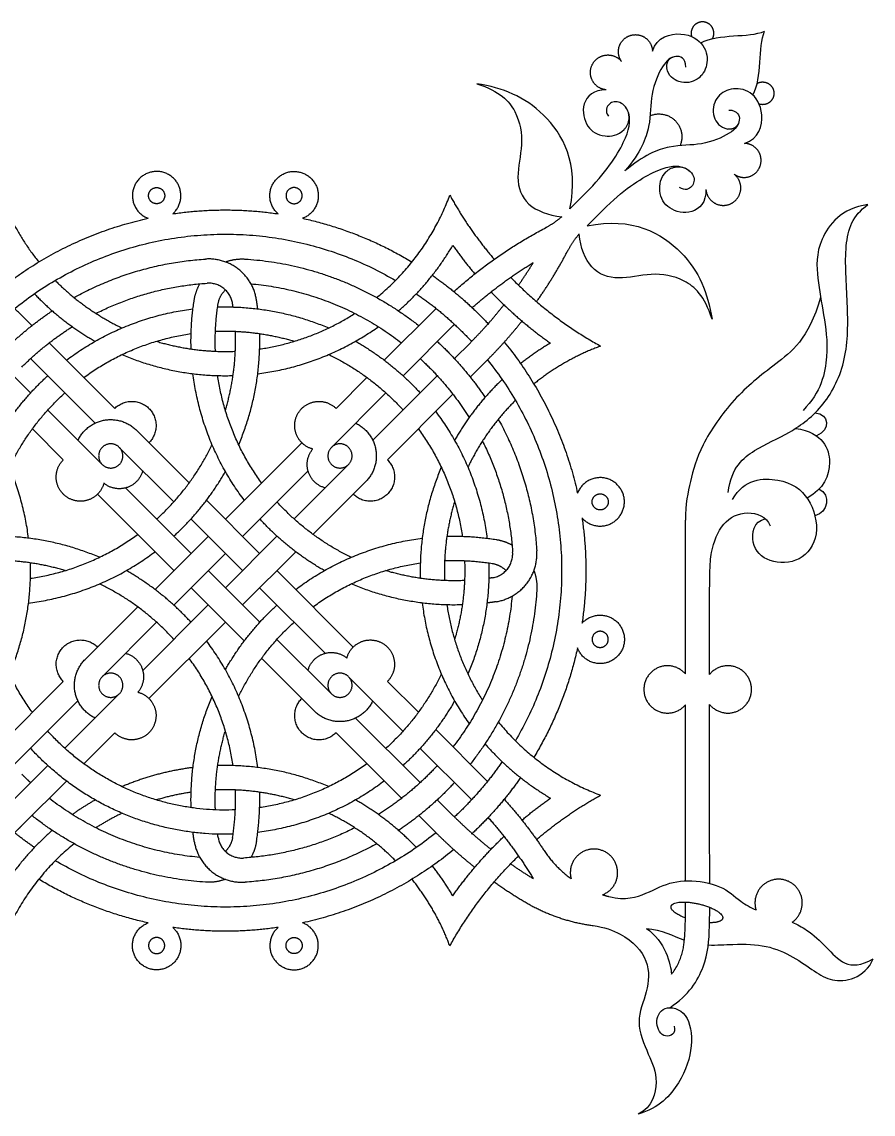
# Model space of a CAD drawing. Header units: millimetres. Extents: x -117 to 119, y -123 to 112.
# Drawn here: x -4.42 to 31.53, y 16.79 to 62.9 of the extents above; entities that cross this region are included whole.
import ezdxf

# ---------------------------------------------------------------- set-up
doc = ezdxf.new("R2010")
doc.units = ezdxf.units.MM
doc.header["$MEASUREMENT"] = 0
doc.layers.add('Layer 03', color=5, linetype='Continuous')

msp = doc.modelspace()

# ---------------------------------------------------------------- linework, layer by layer
at = {"layer": 'Layer 03'}
for p, q in [((18.722, 55.011), (19.386, 55.676)), ((19.446, 54.288), (20.11, 54.952)), ((10.884, 48.62), (13.07, 50.806)), ((11.674, 47.963), (13.794, 50.083)), ((13.845, 48.688), (14.517, 49.36)), ((-5.869, 49.057), (-4.053, 47.24)), ((-4.061, 48.695), (-1.329, 45.963)), ((10.397, 45.24), (13.122, 47.964)), ((8.847, 46.583), (10.153, 47.889)), ((8.651, 44.94), (10.95, 47.239)), ((-3.329, 46.516), (-1.029, 44.217)), ((-3.978, 45.719), (-2.672, 44.413)), ((-0.306, 44.94), (1.993, 42.641)), ((4.172, 41.908), (7.4, 45.136)), ((4.896, 41.185), (7.663, 43.952)), ((7.075, 41.917), (9.374, 44.217)), ((-1.225, 42.966), (2.002, 39.738)), ((-0.041, 43.229), (2.726, 40.462)), ((2.717, 41.917), (4.896, 39.738)), ((1.204, 38.94), (3.449, 41.185)), ((4.172, 39.015), (6.351, 41.193)), ((1.994, 38.283), (4.172, 40.462)), ((3.449, 39.738), (5.627, 37.56)), ((2.726, 39.015), (4.971, 36.77)), ((5.619, 39.015), (8.386, 36.248)), ((0.682, 35.525), (3.449, 38.292)), ((-1.753, 35.983), (0.473, 38.209)), ((-1.029, 35.26), (1.27, 37.559)), ((6.352, 36.836), (8.651, 34.537)), ((5.702, 36.039), (7.927, 33.813)), ((-5.508, 32.228), (-2.672, 35.064)), ((9.374, 35.26), (11.673, 32.961)), ((-4.784, 31.505), (-2.052, 34.237)), ((-2.605, 32.237), (-0.306, 34.537)), ((9.674, 33.514), (12.398, 30.789)), ((8.847, 32.894), (11.614, 30.127)), ((12.397, 32.236), (14.517, 30.117)), ((-5.146, 29.696), (-3.329, 31.513)), ((13.122, 30.065), (13.794, 29.394)), ((12.342, 29.398), (13.07, 28.67))]:
    msp.add_line(p, q, dxfattribs=at)
for points in [[(-4.423, 50.503), (-3.998, 50.078)], [(-3.269, 49.35), (-0.502, 46.583)], [(14.512, 47.908), (15.24, 48.636)], [(11.017, 44.413), (13.784, 47.18)], [(0.417, 45.663), (2.643, 43.438)], [(7.872, 41.268), (10.097, 43.493)], [(3.374, 42.707), (5.619, 40.462)], [(4.896, 38.292), (7.141, 40.537)], [(6.342, 39.738), (9.57, 36.511)], [(0.945, 34.341), (4.172, 37.568)], [(11.017, 35.064), (12.323, 33.758)], [(-1.808, 31.588), (-0.502, 32.894)], [(13.054, 33.027), (15.24, 30.84)], [(-4.423, 28.973), (-2.539, 30.857)]]:
    msp.add_lwpolyline(points, dxfattribs=at)
for points, weights, knots in [([(24.741, 62.194), (24.864, 62.42), (24.743, 62.647), (24.623, 62.875), (24.367, 62.9), (24.111, 62.926), (23.948, 62.726), (23.786, 62.527), (23.862, 62.282)], [1, 0.881210064491, 1, 0.881210064491, 1, 0.881210064491, 1, 0.881210064491, 1], [4.334201, 4.334201, 4.334201, 5.026418, 5.026418, 5.718635, 5.718635, 6.410852, 6.410852, 7.103069, 7.103069, 7.103069]), ([(20.902, 61.228), (20.693, 61.524), (20.806, 61.867), (20.919, 62.211), (21.262, 62.325), (21.606, 62.439), (21.902, 62.231), (22.198, 62.023), (22.207, 61.662)], [1, 0.893245060778, 1, 0.893245060778, 1, 0.893245060778, 1, 0.893245060778, 1], [0, 0, 0, 0.982828, 0.982828, 1.965657, 1.965657, 2.948485, 2.948485, 3.931313, 3.931313, 3.931313]), ([(20.258, 60.031), (19.864, 60.067), (19.676, 60.417), (19.489, 60.766), (19.676, 61.115), (19.864, 61.464), (20.259, 61.501), (20.653, 61.537), (20.902, 61.228)], [1, 0.881052779742, 1, 0.881052779742, 1, 0.881052779742, 1, 0.881052779742, 1], [0, 0, 0, 1.066522, 1.066522, 2.133043, 2.133043, 3.199565, 3.199565, 4.266087, 4.266087, 4.266087]), ([(26.628, 60.307), (26.854, 60.43), (27.082, 60.309), (27.309, 60.189), (27.334, 59.933), (27.36, 59.677), (27.16, 59.514), (26.961, 59.352), (26.716, 59.428)], [1, 0.881210064491, 1, 0.881210064491, 1, 0.881210064491, 1, 0.881210064491, 1], [4.334201, 4.334201, 4.334201, 5.026418, 5.026418, 5.718635, 5.718635, 6.410852, 6.410852, 7.103069, 7.103069, 7.103069]), ([(22.11, 58.94), (22.708, 59.191), (23.167, 58.732), (23.625, 58.274), (23.374, 57.675)], [1, 0.830250750109, 1, 0.830250750109, 1], [0, 0, 0, 1.675538, 1.675538, 3.351077, 3.351077, 3.351077]), ([(25.662, 56.468), (25.958, 56.259), (26.302, 56.372), (26.645, 56.485), (26.759, 56.828), (26.873, 57.171), (26.665, 57.468), (26.458, 57.764), (26.096, 57.773)], [1, 0.893245060778, 1, 0.893245060778, 1, 0.893245060778, 1, 0.893245060778, 1], [0, 0, 0, 0.982828, 0.982828, 1.965657, 1.965657, 2.948485, 2.948485, 3.931313, 3.931313, 3.931313]), ([(1.948, 54.799), (2.53, 55.314), (2.191, 56.013), (1.851, 56.712), (1.086, 56.572), (0.321, 56.432), (0.252, 55.658), (0.182, 54.883), (0.909, 54.609)], [1, 0.796153603974, 1, 0.796153603974, 1, 0.796153603974, 1, 0.796153603974, 1], [8.153659, 8.153659, 8.153659, 10.103312, 10.103312, 12.052966, 12.052966, 14.00262, 14.00262, 15.952274, 15.952274, 15.952274]), ([(6.397, 54.799), (5.814, 55.314), (6.154, 56.013), (6.494, 56.712), (7.259, 56.572), (8.023, 56.432), (8.093, 55.658), (8.163, 54.883), (7.435, 54.609)], [1, 0.796153603974, 1, 0.796153603974, 1, 0.796153603974, 1, 0.796153603974, 1], [8.153659, 8.153659, 8.153659, 10.103312, 10.103312, 12.052966, 12.052966, 14.00262, 14.00262, 15.952274, 15.952274, 15.952274]), ([(24.465, 55.824), (24.502, 55.429), (24.851, 55.242), (25.2, 55.055), (25.549, 55.242), (25.898, 55.43), (25.935, 55.825), (25.971, 56.219), (25.662, 56.468)], [1, 0.881052779742, 1, 0.881052779742, 1, 0.881052779742, 1, 0.881052779742, 1], [0, 0, 0, 1.066522, 1.066522, 2.133043, 2.133043, 3.199565, 3.199565, 4.266087, 4.266087, 4.266087]), ([(1.611, 55.566), (1.611, 55.907), (1.27, 55.907), (0.929, 55.907), (0.929, 55.566), (0.929, 55.225), (1.27, 55.225), (1.611, 55.225), (1.611, 55.566)], [1, 0.707106781187, 1, 0.707106781187, 1, 0.707106781187, 1, 0.707106781187, 1], [0, 0, 0, 0.785398, 0.785398, 1.570796, 1.570796, 2.356194, 2.356194, 3.141593, 3.141593, 3.141593]), ([(6.733, 55.566), (6.733, 55.907), (7.074, 55.907), (7.415, 55.907), (7.415, 55.566), (7.415, 55.225), (7.074, 55.225), (6.733, 55.225), (6.733, 55.566)], [1, 0.707106781187, 1, 0.707106781187, 1, 0.707106781187, 1, 0.707106781187, 1], [0, 0, 0, 0.785398, 0.785398, 1.570796, 1.570796, 2.356194, 2.356194, 3.141593, 3.141593, 3.141593]), ([(-0.502, 46.583), (0.221, 47.306), (0.945, 46.583), (1.668, 45.859), (0.945, 45.136)], [1, 0.707106781172, 1, 0.707106781172, 1], [2.356194, 2.356194, 2.356194, 4.712389, 4.712389, 7.068583, 7.068583, 7.068583]), ([(7.863, 44.87), (7.375, 44.998), (7.18, 45.464), (6.985, 45.93), (7.236, 46.369), (7.488, 46.807), (7.988, 46.873), (8.489, 46.94), (8.847, 46.583)], [1, 0.896597164418, 1, 0.896597164418, 1, 0.896597164418, 1, 0.896597164418, 1], [6.275713, 6.275713, 6.275713, 7.652028, 7.652028, 9.028343, 9.028343, 10.404658, 10.404658, 11.780972, 11.780972, 11.780972]), ([(-2.052, 45.24), (-1.71, 45.956), (-0.927, 46.091), (-0.144, 46.225), (0.417, 45.663)], [1, 0.888073833997, 1, 0.888073833997, 1], [2.769659, 2.769659, 2.769659, 4.919121, 4.919121, 7.068583, 7.068583, 7.068583]), ([(9.674, 45.963), (10.39, 45.621), (10.525, 44.838), (10.659, 44.055), (10.097, 43.493)], [1, 0.888073834006, 1, 0.888073834006, 1], [2.769659, 2.769659, 2.769659, 4.919121, 4.919121, 7.068583, 7.068583, 7.068583]), ([(-1.029, 44.217), (-1.391, 44.578), (-1.029, 44.94), (-0.668, 45.302), (-0.306, 44.94), (0.056, 44.578), (-0.306, 44.217), (-0.668, 43.855), (-1.029, 44.217)], [1, 0.707106781187, 1, 0.707106781187, 1, 0.707106781187, 1, 0.707106781187, 1], [0, 0, 0, 1.178097, 1.178097, 2.356194, 2.356194, 3.534292, 3.534292, 4.712389, 4.712389, 4.712389]), ([(8.386, 43.229), (7.846, 43.373), (7.676, 43.906), (7.506, 44.439), (7.863, 44.87)], [1, 0.877397759003, 1, 0.877397759003, 1], [6.283185, 6.283185, 6.283185, 7.784341, 7.784341, 9.285497, 9.285497, 9.285497]), ([(8.651, 44.94), (9.012, 45.302), (9.374, 44.94), (9.736, 44.578), (9.374, 44.217), (9.012, 43.855), (8.651, 44.217), (8.289, 44.578), (8.651, 44.94)], [1, 0.707106781187, 1, 0.707106781187, 1, 0.707106781187, 1, 0.707106781187, 1], [0, 0, 0, 1.178097, 1.178097, 2.356194, 2.356194, 3.534292, 3.534292, 4.712389, 4.712389, 4.712389]), ([(-0.959, 43.429), (-1.088, 42.941), (-1.554, 42.746), (-2.02, 42.55), (-2.458, 42.802), (-2.896, 43.054), (-2.963, 43.554), (-3.029, 44.055), (-2.672, 44.413)], [1, 0.896597164418, 1, 0.896597164418, 1, 0.896597164418, 1, 0.896597164418, 1], [6.275713, 6.275713, 6.275713, 7.652028, 7.652028, 9.028343, 9.028343, 10.404658, 10.404658, 11.780972, 11.780972, 11.780972]), ([(11.017, 44.413), (11.74, 43.689), (11.017, 42.966), (10.293, 42.242), (9.57, 42.966)], [1, 0.707106781192, 1, 0.707106781192, 1], [2.356194, 2.356194, 2.356194, 4.712389, 4.712389, 7.068583, 7.068583, 7.068583]), ([(0.682, 43.952), (0.537, 43.412), (0.004, 43.242), (-0.529, 43.072), (-0.959, 43.429)], [1, 0.877397759018, 1, 0.877397759018, 1], [6.283185, 6.283185, 6.283185, 7.784341, 7.784341, 9.285497, 9.285497, 9.285497]), ([(19.233, 41.963), (19.748, 41.38), (20.447, 41.72), (21.146, 42.06), (21.006, 42.825), (20.866, 43.589), (20.092, 43.659), (19.317, 43.729), (19.043, 43.001)], [1, 0.796153603974, 1, 0.796153603974, 1, 0.796153603974, 1, 0.796153603974, 1], [8.153659, 8.153659, 8.153659, 10.103312, 10.103312, 12.052966, 12.052966, 14.00262, 14.00262, 15.952274, 15.952274, 15.952274]), ([(20, 42.299), (20.341, 42.299), (20.341, 42.64), (20.341, 42.981), (20, 42.981), (19.659, 42.981), (19.659, 42.64), (19.659, 42.299), (20, 42.299)], [1, 0.707106781187, 1, 0.707106781187, 1, 0.707106781187, 1, 0.707106781187, 1], [0, 0, 0, 0.785398, 0.785398, 1.570796, 1.570796, 2.356194, 2.356194, 3.141593, 3.141593, 3.141593]), ([(19.233, 37.514), (19.748, 38.096), (20.447, 37.756), (21.146, 37.417), (21.006, 36.652), (20.866, 35.887), (20.092, 35.817), (19.317, 35.748), (19.043, 36.475)], [1, 0.796153603974, 1, 0.796153603974, 1, 0.796153603974, 1, 0.796153603974, 1], [8.153659, 8.153659, 8.153659, 10.103312, 10.103312, 12.052966, 12.052966, 14.00262, 14.00262, 15.952274, 15.952274, 15.952274]), ([(20, 37.177), (20.341, 37.177), (20.341, 36.836), (20.341, 36.495), (20, 36.495), (19.659, 36.495), (19.659, 36.836), (19.659, 37.177), (20, 37.177)], [1, 0.707106781187, 1, 0.707106781187, 1, 0.707106781187, 1, 0.707106781187, 1], [0, 0, 0, 0.785398, 0.785398, 1.570796, 1.570796, 2.356194, 2.356194, 3.141593, 3.141593, 3.141593]), ([(-2.672, 35.064), (-3.395, 35.787), (-2.672, 36.511), (-1.949, 37.234), (-1.225, 36.511)], [1, 0.707106781172, 1, 0.707106781172, 1], [2.356194, 2.356194, 2.356194, 4.712389, 4.712389, 7.068583, 7.068583, 7.068583]), ([(9.304, 36.047), (9.432, 36.536), (9.898, 36.731), (10.364, 36.926), (10.803, 36.675), (11.241, 36.423), (11.307, 35.922), (11.374, 35.421), (11.017, 35.064)], [1, 0.896597164418, 1, 0.896597164418, 1, 0.896597164418, 1, 0.896597164418, 1], [6.275713, 6.275713, 6.275713, 7.652028, 7.652028, 9.028343, 9.028343, 10.404658, 10.404658, 11.780972, 11.780972, 11.780972]), ([(-1.329, 33.514), (-2.046, 33.856), (-2.18, 34.639), (-2.314, 35.422), (-1.753, 35.983)], [1, 0.888073833997, 1, 0.888073833997, 1], [2.769659, 2.769659, 2.769659, 4.919121, 4.919121, 7.068583, 7.068583, 7.068583]), ([(-0.041, 36.248), (0.499, 36.103), (0.669, 35.57), (0.838, 35.037), (0.481, 34.607)], [1, 0.877397759018, 1, 0.877397759018, 1], [6.283185, 6.283185, 6.283185, 7.784341, 7.784341, 9.285497, 9.285497, 9.285497]), ([(7.663, 35.525), (7.807, 36.065), (8.34, 36.235), (8.873, 36.404), (9.304, 36.047)], [1, 0.877397759003, 1, 0.877397759003, 1], [6.283185, 6.283185, 6.283185, 7.784341, 7.784341, 9.285497, 9.285497, 9.285497]), ([(23.596, 35.38), (23.141, 35.901), (22.493, 35.658), (21.845, 35.415), (21.845, 34.723), (21.845, 34.031), (22.493, 33.788), (23.141, 33.545), (23.596, 34.066)], [1, 0.822008383555, 1, 0.822008383555, 1, 0.822008383555, 1, 0.822008383555, 1], [5.28004, 5.28004, 5.28004, 7.054889, 7.054889, 8.829738, 8.829738, 10.604587, 10.604587, 12.379435, 12.379435, 12.379435]), ([(24.619, 34.09), (25.065, 33.546), (25.728, 33.782), (26.391, 34.019), (26.391, 34.723), (26.391, 35.427), (25.728, 35.664), (25.065, 35.901), (24.619, 35.356)], [1, 0.817472769511, 1, 0.817472769511, 1, 0.817472769511, 1, 0.817472769511, 1], [0.632098, 0.632098, 0.632098, 2.430146, 2.430146, 4.228194, 4.228194, 6.026242, 6.026242, 7.82429, 7.82429, 7.82429]), ([(-0.306, 34.537), (-0.668, 34.175), (-1.029, 34.537), (-1.391, 34.898), (-1.029, 35.26), (-0.668, 35.622), (-0.306, 35.26), (0.056, 34.898), (-0.306, 34.537)], [1, 0.707106781187, 1, 0.707106781187, 1, 0.707106781187, 1, 0.707106781187, 1], [0, 0, 0, 1.178097, 1.178097, 2.356194, 2.356194, 3.534292, 3.534292, 4.712389, 4.712389, 4.712389]), ([(9.374, 35.26), (9.736, 34.898), (9.374, 34.537), (9.012, 34.175), (8.651, 34.537), (8.289, 34.898), (8.651, 35.26), (9.012, 35.622), (9.374, 35.26)], [1, 0.707106781187, 1, 0.707106781187, 1, 0.707106781187, 1, 0.707106781187, 1], [0, 0, 0, 1.178097, 1.178097, 2.356194, 2.356194, 3.534292, 3.534292, 4.712389, 4.712389, 4.712389]), ([(0.481, 34.607), (0.97, 34.478), (1.165, 34.012), (1.36, 33.546), (1.109, 33.108), (0.857, 32.67), (0.356, 32.603), (-0.145, 32.537), (-0.502, 32.894)], [1, 0.896597164418, 1, 0.896597164418, 1, 0.896597164418, 1, 0.896597164418, 1], [6.275713, 6.275713, 6.275713, 7.652028, 7.652028, 9.028343, 9.028343, 10.404658, 10.404658, 11.780972, 11.780972, 11.780972]), ([(8.847, 32.894), (8.123, 32.171), (7.4, 32.894), (6.677, 33.617), (7.4, 34.341)], [1, 0.707106781192, 1, 0.707106781192, 1], [2.356194, 2.356194, 2.356194, 4.712389, 4.712389, 7.068583, 7.068583, 7.068583]), ([(10.397, 34.237), (10.055, 33.52), (9.272, 33.386), (8.489, 33.251), (7.927, 33.813)], [1, 0.888073834006, 1, 0.888073834006, 1], [2.769659, 2.769659, 2.769659, 4.919121, 4.919121, 7.068583, 7.068583, 7.068583]), ([(20.104, 26.057), (20.705, 26.295), (20.735, 26.94), (20.764, 27.585), (20.189, 27.877), (19.613, 28.169), (19.11, 27.764), (18.607, 27.359), (18.77, 26.734)], [1, 0.839835345758, 1, 0.839835345758, 1, 0.839835345758, 1, 0.839835345758, 1], [7.45431, 7.45431, 7.45431, 9.135268, 9.135268, 10.816225, 10.816225, 12.497183, 12.497183, 14.17814, 14.17814, 14.17814]), ([(28.112, 24.897), (28.612, 25.251), (28.523, 25.857), (28.435, 26.463), (27.855, 26.659), (27.274, 26.855), (26.836, 26.427), (26.399, 25.998), (26.582, 25.414)], [1, 0.85247995657, 1, 0.85247995657, 1, 0.85247995657, 1, 0.85247995657, 1], [7.80381, 7.80381, 7.80381, 9.415248, 9.415248, 11.026687, 11.026687, 12.638125, 12.638125, 14.249564, 14.249564, 14.249564]), ([(23.6, 25.076), (22.938, 25.325), (22.994, 25.565), (23.077, 25.921), (24.166, 25.667), (25.255, 25.414), (25.172, 25.058), (25.128, 24.868), (24.619, 24.875)], [0.889076269239, 0.781427076851, 1, 0.707106781187, 1, 0.707106781187, 1, 0.818736781252, 0.861830784593], [1.969379, 1.969379, 1.969379, 3.141593, 3.141593, 4.712389, 4.712389, 6.283185, 6.283185, 7.255306, 7.255306, 7.255306]), ([(1.948, 24.677), (2.53, 24.163), (2.191, 23.463), (1.851, 22.764), (1.086, 22.904), (0.321, 23.045), (0.252, 23.819), (0.182, 24.593), (0.909, 24.868)], [1, 0.796153603974, 1, 0.796153603974, 1, 0.796153603974, 1, 0.796153603974, 1], [8.153659, 8.153659, 8.153659, 10.103312, 10.103312, 12.052966, 12.052966, 14.00262, 14.00262, 15.952274, 15.952274, 15.952274]), ([(6.397, 24.677), (5.814, 24.163), (6.154, 23.463), (6.494, 22.764), (7.259, 22.904), (8.023, 23.045), (8.093, 23.819), (8.163, 24.593), (7.435, 24.868)], [1, 0.796153603974, 1, 0.796153603974, 1, 0.796153603974, 1, 0.796153603974, 1], [8.153659, 8.153659, 8.153659, 10.103312, 10.103312, 12.052966, 12.052966, 14.00262, 14.00262, 15.952274, 15.952274, 15.952274]), ([(1.611, 23.911), (1.611, 23.57), (1.27, 23.57), (0.929, 23.57), (0.929, 23.911), (0.929, 24.252), (1.27, 24.252), (1.611, 24.252), (1.611, 23.911)], [1, 0.707106781187, 1, 0.707106781187, 1, 0.707106781187, 1, 0.707106781187, 1], [0, 0, 0, 0.785398, 0.785398, 1.570796, 1.570796, 2.356194, 2.356194, 3.141593, 3.141593, 3.141593]), ([(6.733, 23.911), (6.733, 23.57), (7.074, 23.57), (7.415, 23.57), (7.415, 23.911), (7.415, 24.252), (7.074, 24.252), (6.733, 24.252), (6.733, 23.911)], [1, 0.707106781187, 1, 0.707106781187, 1, 0.707106781187, 1, 0.707106781187, 1], [0, 0, 0, 0.785398, 0.785398, 1.570796, 1.570796, 2.356194, 2.356194, 3.141593, 3.141593, 3.141593])]:
    msp.add_rational_spline(points, weights, degree=2, knots=knots, dxfattribs=at)
for points, knots in [([(22.207, 61.662), (22.394, 62.271), (23.534, 62.564), (24.48, 61.945), (24.574, 61.047), (24.174, 60.416), (23.378, 60.237), (22.879, 60.622), (22.811, 60.95)], [0, 0, 0, 0, 1.769745, 3.539491, 5.309236, 7.078982, 8.848727, 10.270839, 10.270839, 10.270839, 10.270839]), ([(20.258, 60.031), (19.727, 60.051), (19.134, 59.469), (19.41, 58.396), (20.055, 58.016), (20.754, 58.1), (21.012, 58.359)], [0, 0, 0, 0, 1.734064, 3.468129, 5.202193, 6.511856, 6.511856, 6.511856, 6.511856]), ([(26.096, 57.773), (26.706, 57.96), (26.998, 59.099), (26.379, 60.046), (25.481, 60.14), (24.85, 59.74), (24.672, 58.943), (25.057, 58.445), (25.384, 58.377)], [0, 0, 0, 0, 1.769745, 3.539491, 5.309236, 7.078982, 8.848727, 10.270839, 10.270839, 10.270839, 10.270839]), ([(24.465, 55.824), (24.485, 55.293), (23.903, 54.7), (22.83, 54.976), (22.45, 55.621), (22.534, 56.32), (22.793, 56.577)], [0, 0, 0, 0, 1.734064, 3.468129, 5.202193, 6.511856, 6.511856, 6.511856, 6.511856]), ([(24.619, 35.356), (24.619, 36.062), (24.619, 39.43), (24.619, 40.527), (25.129, 41.828), (26.189, 42.334), (27.032, 42.021), (27.176, 41.635)], [16.389469, 16.389469, 16.389469, 16.389469, 17.433858, 21.792323, 26.150787, 30.509252, 34.867716, 34.867716, 34.867716, 34.867716]), ([(23.603, 26.646), (23.602, 27.157), (23.599, 28.536), (23.597, 31.009), (23.596, 32.971), (23.596, 34.066)], [7.201471, 7.201471, 7.201471, 7.201471, 9.449248, 13.267386, 18.081665, 18.081665, 18.081665, 18.081665]), ([(24.626, 26.535), (24.625, 27.029), (24.621, 28.795), (24.619, 32.131), (24.619, 34.09)], [11.572595, 11.572595, 11.572595, 11.572595, 13.075394, 15.788051, 15.788051, 15.788051, 15.788051]), ([(20.37, 25.981), (20.735, 25.891), (21.551, 25.874), (22.527, 26.45), (23.633, 26.742), (25.179, 26.47), (25.841, 25.805), (26.357, 25.513), (26.582, 25.414)], [0.934012, 0.934012, 0.934012, 0.934012, 1.957826, 3.915653, 5.873479, 7.831306, 9.789132, 11.248979, 11.248979, 11.248979, 11.248979]), ([(22.942, 21.289), (23.746, 21.814), (24.519, 23.068), (24.614, 24.299), (24.625, 25.198), (24.626, 25.524)], [0, 0, 0, 0, 4.358465, 8.716929, 10.291043, 10.291043, 10.291043, 10.291043]), ([(23.011, 22.702), (23.039, 22.737), (23.118, 22.841), (23.233, 23.023), (23.343, 23.251), (23.427, 23.478), (23.491, 23.705), (23.553, 24.027), (23.581, 24.379), (23.594, 24.768), (23.601, 25.125), (23.603, 25.456), (23.603, 25.672), (23.604, 25.747)], [1.237737, 1.237737, 1.237737, 1.237737, 1.430709, 1.814813, 2.182088, 2.540219, 2.879952, 3.220319, 3.981703, 4.429471, 4.932531, 5.553043, 5.883509, 5.883509, 5.883509, 5.883509]), ([(19.703, 24.753), (20.169, 24.691), (21.223, 24.309), (22.115, 23.279), (22.033, 21.939), (21.439, 20.729), (22.059, 19.247), (22.515, 18.284), (22.205, 17.086), (21.609, 16.795)], [1.150606, 1.150606, 1.150606, 1.150606, 2.499808, 4.999616, 7.499424, 9.999232, 12.49904, 14.998848, 17.498656, 17.498656, 17.498656, 17.498656]), ([(28.112, 24.897), (28.317, 24.805), (28.847, 24.515), (29.554, 23.859), (30.291, 23.03), (31.005, 23.053), (31.528, 23.349)], [14.439199, 14.439199, 14.439199, 14.439199, 15.662611, 17.620438, 19.578264, 21.536091, 21.536091, 21.536091, 21.536091]), ([(24.565, 23.938), (24.922, 23.923), (25.867, 23.993), (27.038, 23.949), (28.185, 23.451), (29.068, 22.795), (29.761, 22.397), (30.731, 22.431), (31.372, 22.951), (31.528, 23.349)], [2.735496, 2.735496, 2.735496, 2.735496, 3.906137, 5.859206, 7.812275, 9.765344, 11.718412, 13.671481, 15.62455, 15.62455, 15.62455, 15.62455])]:
    msp.add_open_spline(points, degree=3, knots=knots, dxfattribs=at)
for points in [[(24.247, 62.013), (25.011, 62.434), (26.266, 62.213), (26.94, 62.506)], [(26.447, 59.813), (26.868, 60.576), (26.647, 61.832), (26.94, 62.506)], [(23.615, 60.992), (23.604, 61.38), (23.174, 61.546), (22.631, 61.164), (22.088, 59.835), (22.174, 58.56), (21.72, 57.409), (21.042, 56.608)], [(18.722, 55.011), (19.125, 56.94), (17.699, 59.408), (15.898, 60.107), (14.789, 60.288)], [(14.789, 60.288), (15.775, 59.98), (16.547, 59.14), (16.781, 57.713), (16.391, 56.319), (16.811, 55.097), (17.808, 54.744), (18.374, 54.674)], [(19.386, 55.676), (20.223, 56.512), (21.201, 57.995), (21.32, 59.069), (20.84, 59.6), (20.339, 59.498), (20.196, 59.15), (20.349, 58.915)], [(25.426, 59.181), (25.814, 59.17), (25.98, 58.74), (25.598, 58.197), (24.269, 57.654), (22.994, 57.74), (21.843, 57.285), (21.042, 56.608)], [(20.11, 54.952), (20.946, 55.789), (22.429, 56.767), (23.503, 56.886), (24.034, 56.406), (23.932, 55.905), (23.584, 55.762), (23.349, 55.915)], [(25.404, 43.04), (25.551, 44.103), (26.514, 44.905), (27.99, 45.491), (29.51, 46.642), (30.47, 48.611), (30.47, 50.982), (30.255, 53.596), (30.659, 54.728), (31.306, 55.186)], [(31.306, 55.186), (30.183, 55.04), (29.087, 53.643), (29.158, 52.07), (29.44, 50.549), (29.695, 48.904), (29.326, 47.26), (28.569, 46.503)], [(19.446, 54.288), (21.375, 54.691), (23.842, 53.265), (24.541, 51.464), (24.722, 50.355)], [(24.722, 50.355), (24.414, 51.341), (23.574, 52.113), (22.148, 52.347), (20.753, 51.957), (19.531, 52.377), (19.178, 53.374), (19.108, 53.94)], [(29.31, 51.264), (28.789, 49.489), (27.344, 48.432), (25.616, 47.057), (24.171, 44.942), (23.798, 43.496), (23.6, 42.561), (23.6, 41.864)], [(29.071, 46.393), (29.685, 46.362), (29.745, 45.674), (29.128, 45.429)], [(28.257, 45.744), (29.416, 45.554), (29.94, 44.253), (29.431, 43.19), (28.741, 42.794)], [(25.589, 42.747), (26.067, 43.615), (27.713, 43.72), (28.895, 42.897), (29.329, 41.191), (28.491, 40.054), (27.085, 40.024), (26.281, 40.824), (26.486, 41.818), (26.969, 41.931)], [(29.245, 43.181), (29.76, 42.951), (29.625, 42.188), (29.066, 42.052)], [(23.596, 37.261), (23.596, 37.532), (23.596, 37.803), (23.596, 38.074)], [(23.596, 35.38), (23.596, 36.007), (23.596, 36.634), (23.596, 37.261)], [(21.949, 24.633), (22.599, 24.585), (23.08, 24.318), (23.558, 24.138)], [(21.949, 24.633), (22.739, 24.096), (22.992, 23.116), (23.011, 22.702)], [(23.124, 20.513), (23.222, 20.193), (22.707, 19.907), (22.258, 20.612), (22.624, 21.445), (23.742, 21.148), (23.953, 19.69), (23.477, 18.128), (22.474, 17.04), (21.609, 16.795)]]:
    msp.add_open_spline(points, degree=3, dxfattribs=at)
for points, weights in [([(23.079, 61.416), (22.738, 61.302), (22.811, 60.95)], [1, 0.747715326561, 1]), ([(21.012, 58.359), (21.474, 58.825), (21.053, 59.328)], [1, 0.738386760381, 1]), ([(25.85, 58.645), (25.736, 58.304), (25.384, 58.377)], [1, 0.747715326561, 1]), ([(22.793, 56.577), (23.259, 57.04), (23.762, 56.619)], [1, 0.738386760381, 1]), ([(-5.508, 56.184), (-4.94, 54.299), (-3.707, 52.765)], [1, 0.981564409346, 1]), ([(10.562, 51.264), (12.694, 53.003), (13.651, 55.583)], [1, 0.964894608157, 1]), ([(13.651, 55.583), (14.45, 54.136), (15.525, 52.879)], [1, 0.994859747601, 1]), ([(1.948, 54.799), (4.172, 55.128), (6.397, 54.799)], [1, 0.989265115328, 1]), ([(-5.508, 51.489), (-2.675, 53.822), (0.909, 54.609)], [1, 0.972153396387, 1]), ([(7.435, 54.609), (9.896, 54.069), (12.052, 52.765)], [1, 0.986583229768, 1]), ([(18.374, 54.674), (18.068, 54.405), (17.708, 54.216)], [1, 0.992945398215, 1]), ([(13.819, 51.516), (15.595, 53.109), (17.708, 54.216)], [1, 0.992280591317, 1]), ([(-4.73, 50.802), (2.905, 56.946), (11.358, 51.987)], [1, 0.823047719636, 1]), ([(19.108, 53.94), (18.839, 53.634), (18.65, 53.273)], [1, 0.992945398215, 1]), ([(11.483, 50.703), (12.854, 51.897), (13.774, 53.465)], [1, 0.986927259633, 1]), ([(13.774, 53.465), (14.213, 52.844), (14.705, 52.264)], [1, 0.99903128462, 1]), ([(17.313, 51.091), (18.055, 52.137), (18.65, 53.273)], [1, 0.997749600252, 1]), ([(-2.217, 51.264), (0.376, 52.702), (3.335, 52.89)], [1, 0.97561142543, 1]), ([(5.486, 51.17), (5.193, 53.008), (3.335, 52.89)], [1, 0.739701251251, 1]), ([(4.172, 52.768), (4.578, 52.917), (5.009, 52.89)], [1, 0.978408495456, 1]), ([(5.009, 52.89), (9.115, 52.629), (12.342, 50.078)], [1, 0.954572972255, 1]), ([(14.594, 50.836), (15.799, 51.903), (17.173, 52.739)], [1, 0.996056042112, 1]), ([(16.551, 51.786), (16.877, 52.253), (17.173, 52.739)], [1, 0.999503203181, 1]), ([(-4.423, 50.503), (-5.361, 51.442), (-6.448, 52.204)], [1, 0.996222177152, 1]), ([(12.913, 52.204), (14.21, 51.294), (15.293, 50.136)], [1, 0.994622553826, 1]), ([(16.22, 52.117), (17.903, 50.385), (20.017, 49.217)], [1, 0.989129946174, 1]), ([(-3.013, 51.987), (-1.777, 50.738), (-0.192, 49.98)], [1, 0.985221695717, 1]), ([(-1.294, 50.595), (0.923, 51.711), (3.4, 51.869)], [1, 0.979774042558, 1]), ([(2.859, 51.17), (2.916, 51.529), (3.093, 51.846)], [1, 0.984618975351, 1]), ([(4.476, 51.009), (4.329, 51.928), (3.4, 51.869)], [1, 0.739701251251, 1]), ([(5.252, 51.846), (8.798, 51.529), (11.614, 49.35)], [1, 0.959675228626, 1]), ([(-3.894, 51.426), (-2.758, 50.232), (-1.325, 49.418)], [1, 0.989219938732, 1]), ([(3.869, 51.009), (3.923, 51.349), (4.172, 51.587)], [1, 0.94768095953, 1]), ([(12.239, 51.426), (13.514, 50.546), (14.569, 49.412)], [1, 0.994100733945, 1]), ([(15.392, 51.502), (16.541, 50.3), (17.899, 49.34)], [1, 0.995395440981, 1]), ([(-2.539, 48.62), (-0.158, 50.419), (2.805, 50.786)], [1, 0.965882095717, 1]), ([(2.725, 49.093), (2.694, 50.138), (2.859, 51.17)], [1, 0.995622385096, 1]), ([(3.752, 48.998), (3.71, 50.009), (3.869, 51.009)], [1, 0.995023739854, 1]), ([(3.847, 50.866), (6.289, 50.937), (8.536, 49.98)], [1, 0.976761310691, 1]), ([(4.497, 50.866), (4.487, 50.938), (4.476, 51.009)], [1, 0.99997432468, 1]), ([(5.54, 50.786), (5.516, 50.979), (5.486, 51.17)], [1, 0.999848428706, 1]), ([(14.517, 49.36), (15.274, 50.117), (15.936, 50.958)], [1, 0.998248567909, 1]), ([(-5.146, 49.057), (-4.224, 49.979), (-3.138, 50.703)], [1, 0.99513540674, 1]), ([(5.62, 49.093), (7.793, 49.408), (9.639, 50.595)], [1, 0.977223398736, 1]), ([(15.24, 48.636), (16.016, 49.412), (16.698, 50.271)], [1, 0.998352409048, 1]), ([(-4.423, 48.333), (-3.452, 49.304), (-2.29, 50.034)], [1, 0.993684518883, 1]), ([(3.752, 49.839), (5.455, 49.91), (7.087, 49.418)], [1, 0.98608436956, 1]), ([(4.172, 46.504), (4.664, 48.136), (4.593, 49.839)], [1, 0.986084369559, 1]), ([(5.54, 48.051), (8.338, 48.397), (10.634, 50.034)], [1, 0.969390813298, 1]), ([(13.794, 50.083), (13.82, 50.109), (13.846, 50.135)], [1, 0.999997905609, 1]), ([(-1.808, 47.889), (0.227, 49.382), (2.725, 49.743)], [1, 0.970216207967, 1]), ([(1.258, 49.418), (2.89, 48.927), (4.593, 48.998)], [1, 0.98608436956, 1]), ([(4.734, 45.054), (5.691, 47.302), (5.62, 49.743)], [1, 0.976761310694, 1]), ([(9.67, 49.418), (11.207, 48.546), (12.397, 47.24)], [1, 0.987633543635, 1]), ([(13.122, 49.411), (14.27, 48.35), (15.137, 47.049)], [1, 0.993035696212, 1]), ([(15.95, 49.385), (18.261, 46.564), (19.043, 43.001)], [1, 0.972482323575, 1]), ([(17.899, 49.34), (17.239, 48.952), (16.638, 48.478)], [1, 0.997645126915, 1]), ([(20.017, 49.217), (18.478, 48.646), (17.199, 47.618)], [1, 0.987074015169, 1]), ([(-0.192, 48.857), (2.056, 47.9), (4.497, 47.971)], [1, 0.976761310691, 1]), ([(8.536, 48.857), (10.336, 47.996), (11.673, 46.516)], [1, 0.981079564654, 1]), ([(12.398, 48.687), (13.6, 47.583), (14.468, 46.2)], [1, 0.99110305701, 1]), ([(15.24, 48.636), (21.378, 41.002), (16.422, 32.553)], [1, 0.823169305144, 1]), ([(-5.508, 45.236), (-4.635, 46.773), (-3.329, 47.963)], [1, 0.987633543641, 1]), ([(4.971, 42.707), (3.171, 45.088), (2.805, 48.051)], [1, 0.965882095705, 1]), ([(5.702, 43.438), (4.209, 45.473), (3.847, 47.971)], [1, 0.970216207956, 1]), ([(15.86, 47.805), (14.666, 46.669), (13.853, 45.236)], [1, 0.98921993873, 1]), ([(-4.947, 44.102), (-4.085, 45.902), (-2.605, 47.239)], [1, 0.981079564666, 1]), ([(16.422, 46.924), (15.172, 45.688), (14.414, 44.102)], [1, 0.985221695713, 1]), ([(-4.14, 41.106), (-4.507, 44.068), (-6.306, 46.45)], [1, 0.965882095685, 1]), ([(13.054, 46.45), (14.854, 44.068), (15.22, 41.106)], [1, 0.965882095738, 1]), ([(15.698, 46.127), (17.136, 43.534), (17.324, 40.575)], [1, 0.975611367964, 1]), ([(12.323, 45.719), (13.816, 43.684), (14.178, 41.186)], [1, 0.970216207987, 1]), ([(15.029, 45.205), (16.145, 42.988), (16.303, 40.51)], [1, 0.979774003979, 1]), ([(1.27, 41.917), (2.75, 43.255), (3.611, 45.054)], [1, 0.981079564662, 1]), ([(1.994, 41.193), (3.3, 42.384), (4.172, 43.921)], [1, 0.987633543639, 1]), ([(13.291, 44.102), (12.334, 41.855), (12.405, 39.413)], [1, 0.976761310717, 1]), ([(9.489, 40.299), (7.689, 41.161), (6.352, 42.641)], [1, 0.981079564662, 1]), ([(13.853, 42.653), (13.361, 41.021), (13.432, 39.318)], [1, 0.986084369588, 1]), ([(19.233, 41.963), (19.562, 39.738), (19.233, 37.514)], [1, 0.989265115328, 1]), ([(8.355, 39.738), (6.818, 40.611), (5.627, 41.917)], [1, 0.98763354364, 1]), ([(23.596, 38.074), (23.598, 39.969), (23.6, 41.864)], [1, 0.999999999753, 1]), ([(-1.144, 40.299), (-3.391, 41.257), (-5.833, 41.186)], [1, 0.97676131069, 1]), ([(-4.06, 39.413), (-1.562, 39.775), (0.473, 41.268)], [1, 0.970216207957, 1]), ([(7.141, 38.94), (9.522, 40.739), (12.485, 41.106)], [1, 0.965882095705, 1]), ([(13.527, 41.186), (14.572, 41.216), (15.604, 41.052)], [1, 0.995622385096, 1]), ([(15.604, 41.052), (15.963, 40.995), (16.28, 40.818)], [1, 0.984618975434, 1]), ([(15.604, 38.425), (17.442, 38.718), (17.324, 40.575)], [1, 0.739701251251, 1]), ([(-2.593, 39.738), (-4.225, 40.23), (-5.928, 40.159)], [1, 0.986084369559, 1]), ([(-4.14, 38.37), (-1.178, 38.737), (1.204, 40.537)], [1, 0.965882095706, 1]), ([(13.432, 40.159), (14.443, 40.201), (15.443, 40.042)], [1, 0.995023739854, 1]), ([(14.273, 40.159), (14.344, 38.456), (13.853, 36.824)], [1, 0.986084369574, 1]), ([(15.443, 39.435), (16.362, 39.581), (16.303, 40.51)], [1, 0.739701251251, 1]), ([(-4.947, 35.374), (-3.989, 37.622), (-4.06, 40.063)], [1, 0.976761310685, 1]), ([(2.717, 37.56), (1.526, 38.866), (-0.01, 39.738)], [1, 0.987633543636, 1]), ([(7.872, 38.209), (9.907, 39.702), (12.405, 40.063)], [1, 0.970216207956, 1]), ([(14.273, 39.318), (12.57, 39.247), (10.938, 39.738)], [1, 0.986084369572, 1]), ([(15.3, 40.063), (15.371, 37.622), (14.414, 35.374)], [1, 0.976761310699, 1]), ([(15.443, 40.042), (15.783, 39.987), (16.022, 39.738)], [1, 0.94768095953, 1]), ([(17.202, 39.738), (17.351, 39.333), (17.324, 38.901)], [1, 0.978408495456, 1]), ([(15.443, 39.435), (15.372, 39.424), (15.3, 39.413)], [1, 0.999974324679, 1]), ([(1.993, 36.836), (0.656, 38.316), (-1.144, 39.177)], [1, 0.981079564656, 1]), ([(14.178, 38.291), (11.736, 38.219), (9.489, 39.177)], [1, 0.976761310707, 1]), ([(17.324, 38.901), (17.063, 34.796), (14.512, 31.568)], [1, 0.954572972261, 1]), ([(-3.978, 33.758), (-5.471, 35.793), (-5.833, 38.291)], [1, 0.970216207958, 1]), ([(4.172, 35.556), (5.045, 37.092), (6.351, 38.283)], [1, 0.987633543617, 1]), ([(12.485, 38.37), (12.831, 35.572), (14.468, 33.276)], [1, 0.969390813302, 1]), ([(13.527, 38.291), (13.842, 36.118), (15.029, 34.271)], [1, 0.977223398742, 1]), ([(16.28, 38.659), (15.963, 35.112), (13.784, 32.297)], [1, 0.959675228641, 1]), ([(15.604, 38.425), (15.413, 38.394), (15.22, 38.37)], [1, 0.999848428705, 1]), ([(4.734, 34.422), (5.595, 36.222), (7.075, 37.559)], [1, 0.981079564624, 1]), ([(5.54, 31.426), (5.173, 34.388), (3.374, 36.77)], [1, 0.965882095738, 1]), ([(19.043, 36.475), (18.503, 34.015), (17.199, 31.859)], [1, 0.986583229779, 1]), ([(4.497, 31.506), (4.136, 34.004), (2.643, 36.039)], [1, 0.970216207987, 1]), ([(13.291, 35.374), (12.43, 33.575), (10.95, 32.237)], [1, 0.98107956465, 1]), ([(2.725, 29.733), (2.654, 32.175), (3.611, 34.422)], [1, 0.976761310727, 1]), ([(13.853, 34.241), (12.98, 32.704), (11.674, 31.513)], [1, 0.987633543634, 1]), ([(15.698, 33.349), (17.437, 31.217), (20.017, 30.26)], [1, 0.964894631935, 1]), ([(4.593, 29.638), (-0.148, 29.44), (-3.329, 32.961)], [1, 0.905258147114, 1]), ([(3.752, 29.638), (3.681, 31.341), (4.172, 32.973)], [1, 0.986084369604, 1]), ([(15.137, 32.428), (16.331, 31.057), (17.899, 30.137)], [1, 0.986927266337, 1]), ([(4.497, 28.611), (-0.61, 28.461), (-4.053, 32.236)], [1, 0.908848240905, 1]), ([(2.805, 31.426), (1.25, 31.233), (-0.192, 30.619)], [1, 0.99024200675, 1]), ([(8.536, 30.619), (6.289, 31.577), (3.847, 31.506)], [1, 0.976761310707, 1]), ([(10.153, 31.588), (8.118, 30.094), (5.62, 29.733)], [1, 0.970216207939, 1]), ([(13.122, 31.512), (12.017, 30.311), (10.634, 29.443)], [1, 0.99110305701, 1]), ([(15.86, 31.672), (14.98, 30.397), (13.846, 29.341)], [1, 0.994100733945, 1]), ([(-4.053, 30.789), (-4.242, 30.962), (-4.423, 31.143)], [1, 0.999778540331, 1]), ([(16.638, 30.998), (15.728, 29.7), (14.57, 28.617)], [1, 0.994622553826, 1]), ([(7.087, 30.058), (5.455, 30.549), (3.752, 30.479)], [1, 0.986084369571, 1]), ([(4.476, 28.467), (4.635, 29.467), (4.593, 30.479)], [1, 0.995023739856, 1]), ([(10.884, 30.857), (8.502, 29.057), (5.54, 28.69)], [1, 0.965882095689, 1]), ([(13.845, 30.788), (12.784, 29.641), (11.483, 28.774)], [1, 0.993035696212, 1]), ([(3.093, 27.631), (-0.454, 27.947), (-3.269, 30.127)], [1, 0.959675228612, 1]), ([(-1.325, 30.058), (-1.823, 29.775), (-2.29, 29.443)], [1, 0.998679359362, 1]), ([(2.725, 30.383), (1.979, 30.275), (1.258, 30.058)], [1, 0.997234836034, 1]), ([(5.486, 28.306), (5.65, 29.339), (5.62, 30.383)], [1, 0.995622385096, 1]), ([(12.239, 28.05), (11.103, 29.244), (9.67, 30.058)], [1, 0.989219938732, 1]), ([(14.517, 30.117), (14.543, 30.091), (14.569, 30.065)], [1, 0.999997905609, 1]), ([(15.95, 30.091), (16.868, 29.068), (17.631, 27.923)], [1, 0.997414249032, 1]), ([(16.698, 29.205), (17.278, 29.697), (17.899, 30.137)], [1, 0.999031285058, 1]), ([(17.313, 28.385), (18.57, 29.46), (20.017, 30.26)], [1, 0.994859750892, 1]), ([(-3.894, 28.05), (-4.957, 28.784), (-5.869, 29.696)], [1, 0.995893016365, 1]), ([(3.335, 26.587), (-0.77, 26.848), (-3.998, 29.398)], [1, 0.954572972246, 1]), ([(-0.192, 29.497), (-0.762, 29.224), (-1.294, 28.882)], [1, 0.998047331388, 1]), ([(11.358, 27.489), (10.122, 28.738), (8.536, 29.497)], [1, 0.985221695718, 1]), ([(13.794, 29.394), (14.551, 28.637), (15.392, 27.974)], [1, 0.99824856772, 1]), ([(15.27, 29.316), (16.337, 28.112), (17.173, 26.737)], [1, 0.996056042112, 1]), ([(-3.138, 28.774), (-4.57, 27.527), (-5.508, 25.876)], [1, 0.985763874723, 1]), ([(-4.73, 28.674), (-4.574, 28.821), (-4.423, 28.973)], [1, 0.999900719339, 1]), ([(13.07, 28.67), (5.436, 22.533), (-3.013, 27.489)], [1, 0.8231693051, 1]), ([(2.859, 28.306), (2.828, 28.498), (2.805, 28.69)], [1, 0.999848428707, 1]), ([(3.869, 28.467), (3.858, 28.539), (3.847, 28.611)], [1, 0.99997432468, 1]), ([(9.639, 28.882), (7.422, 27.765), (4.944, 27.607)], [1, 0.979774042565, 1]), ([(13.07, 28.67), (13.846, 27.895), (14.705, 27.213)], [1, 0.998352408427, 1]), ([(-2.217, 28.212), (-4.615, 26.256), (-5.508, 23.292)], [1, 0.956186495845, 1]), ([(2.859, 28.306), (3.152, 26.468), (5.009, 26.587)], [1, 0.739701251251, 1]), ([(3.869, 28.467), (4.016, 27.548), (4.944, 27.607)], [1, 0.739701251251, 1]), ([(4.476, 28.467), (4.421, 28.127), (4.172, 27.889)], [1, 0.94768095953, 1]), ([(10.562, 28.212), (7.968, 26.775), (5.009, 26.587)], [1, 0.975611425436, 1]), ([(5.486, 28.306), (5.429, 27.948), (5.252, 27.631)], [1, 0.984618975357, 1]), ([(13.774, 26.012), (14.734, 27.37), (15.936, 28.519)], [1, 0.995395440061, 1]), ([(13.819, 27.961), (10.998, 25.649), (7.435, 24.868)], [1, 0.972482323559, 1]), ([(13.651, 23.893), (14.819, 26.008), (16.551, 27.691)], [1, 0.989129941535, 1]), ([(17.631, 27.923), (18.094, 27.227), (18.77, 26.734)], [1, 0.984424876809, 1]), ([(13.774, 26.012), (13.387, 26.672), (12.913, 27.273)], [1, 0.997645124027, 1]), ([(16.22, 27.36), (16.687, 27.033), (17.173, 26.737)], [1, 0.999503203248, 1]), ([(0.909, 24.868), (-1.551, 25.408), (-3.707, 26.712)], [1, 0.98658322978, 1]), ([(4.172, 26.708), (3.767, 26.559), (3.335, 26.587)], [1, 0.978408495456, 1]), ([(13.651, 23.893), (13.08, 25.432), (12.052, 26.712)], [1, 0.987074000526, 1]), ([(15.525, 26.598), (16.16, 26.147), (16.83, 25.75)], [1, 0.999169013355, 1]), ([(20.104, 26.057), (20.236, 26.015), (20.37, 25.981)], [1, 0.999563722423, 1]), ([(16.83, 25.75), (18.165, 24.958), (19.703, 24.753)], [1, 0.979789323314, 1]), ([(6.397, 24.677), (4.172, 24.349), (1.948, 24.677)], [1, 0.989265115328, 1])]:
    msp.add_rational_spline(points, weights, degree=2, dxfattribs=at)

doc.saveas('drawing.dxf')
